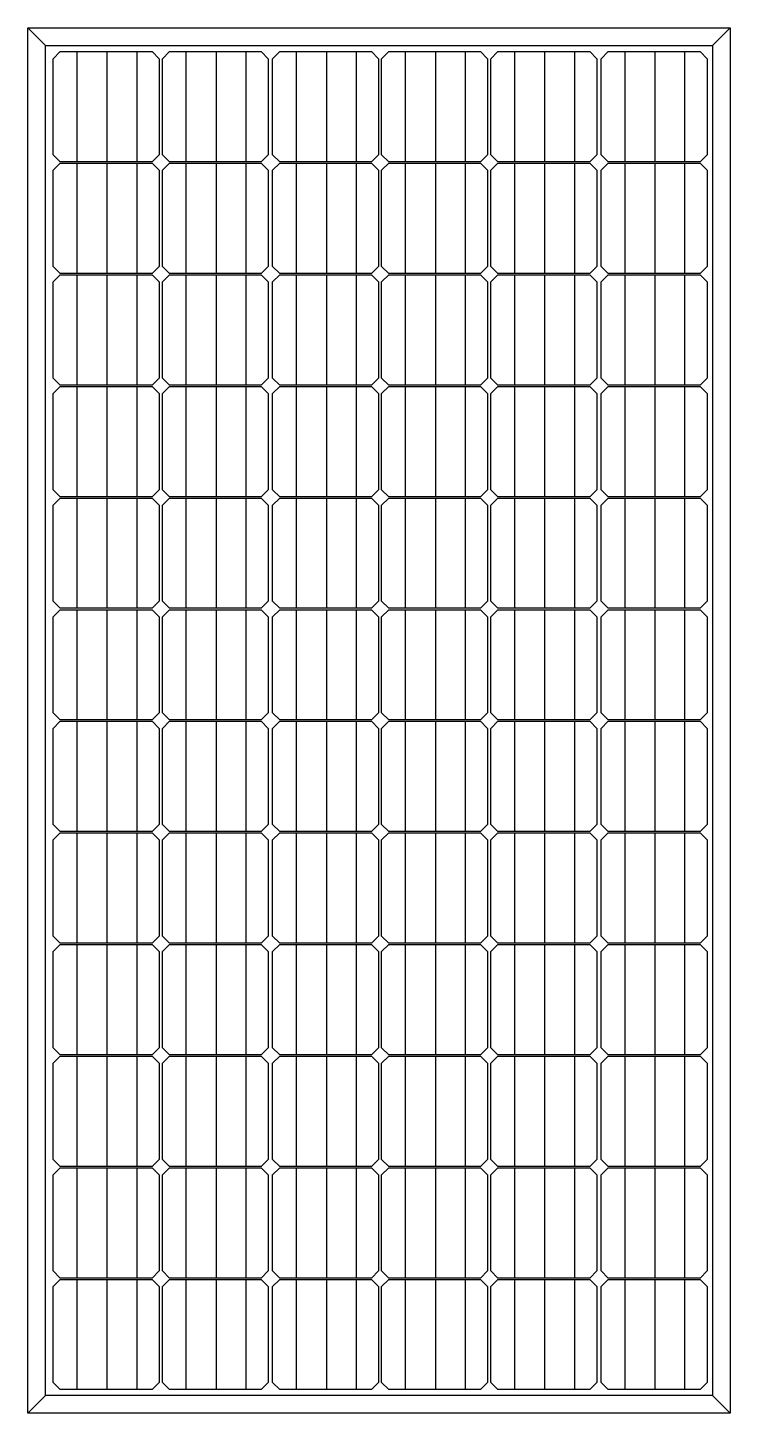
# Model space of a CAD drawing. Header units: millimetres. Extents: x 2730 to 2810, y 884 to 1042.
import ezdxf

# ---------------------------------------------------------------- set-up
doc = ezdxf.new("R2010")
doc.units = ezdxf.units.MM
doc.layers.add('PV Module', color=170, linetype='Continuous')

# ---------------------------------------------------------------- blocks, each defined once
blk = doc.blocks.new('G$C5CD13CD5')
at = {"layer": 'PV Module', "color": 0, "ltscale": 0.04}
for p, q in [((0, -0.992), (0, 0)), ((0, 0), (1.956, 0)), ((0.025, -0.025), (0, 0)), ((1.931, -0.025), (1.956, 0)), ((1.956, 0), (1.956, -0.992)), ((0.025, -0.967), (0.025, -0.025)), ((0.025, -0.025), (1.931, -0.025)), ((1.931, -0.025), (1.931, -0.967)), ((0.025, -0.967), (0, -0.992)), ((1.931, -0.967), (0.025, -0.967)), ((1.931, -0.967), (1.956, -0.992)), ((1.956, -0.992), (0, -0.992))]:
    blk.add_line(p, q, dxfattribs=at)
at = {"layer": 'PV Module', "color": 170, "ltscale": 0.04}
for p, q in [((0.0434, -0.036), (0.0334, -0.046)), ((0.1891, -0.046), (0.1791, -0.036)), ((0.201, -0.036), (0.191, -0.046)), ((0.3467, -0.046), (0.3367, -0.036)), ((0.3585, -0.036), (0.3485, -0.046)), ((0.5042, -0.046), (0.4942, -0.036)), ((0.5161, -0.036), (0.5061, -0.046)), ((0.6618, -0.046), (0.6518, -0.036)), ((0.6737, -0.036), (0.6637, -0.046)), ((0.8194, -0.046), (0.8094, -0.036)), ((0.8312, -0.036), (0.8212, -0.046)), ((0.9769, -0.046), (0.9669, -0.036)), ((0.9888, -0.036), (0.9788, -0.046)), ((1.1345, -0.046), (1.1245, -0.036)), ((1.1464, -0.036), (1.1364, -0.046)), ((1.2921, -0.046), (1.2821, -0.036)), ((1.3039, -0.036), (1.2939, -0.046)), ((1.4496, -0.046), (1.4396, -0.036)), ((1.4615, -0.036), (1.4515, -0.046)), ((1.6072, -0.046), (1.5972, -0.036)), ((1.6191, -0.036), (1.6091, -0.046)), ((1.7648, -0.046), (1.7548, -0.036)), ((1.7766, -0.036), (1.7666, -0.046)), ((1.9223, -0.046), (1.9123, -0.036)), ((0.1891, -0.0693), (0.0334, -0.0693)), ((0.3467, -0.0693), (0.191, -0.0693)), ((0.5042, -0.0693), (0.3485, -0.0693)), ((0.6618, -0.0693), (0.5061, -0.0693)), ((0.8194, -0.0693), (0.6637, -0.0693)), ((0.9769, -0.0693), (0.8212, -0.0693)), ((1.1345, -0.0693), (0.9788, -0.0693)), ((1.2921, -0.0693), (1.1364, -0.0693)), ((1.4496, -0.0693), (1.2939, -0.0693)), ((1.6072, -0.0693), (1.4515, -0.0693)), ((1.7648, -0.0693), (1.6091, -0.0693)), ((1.9223, -0.0693), (1.7666, -0.0693)), ((0.1891, -0.112), (0.0334, -0.112)), ((0.3467, -0.112), (0.191, -0.112)), ((0.5042, -0.112), (0.3485, -0.112)), ((0.6618, -0.112), (0.5061, -0.112)), ((0.8194, -0.112), (0.6637, -0.112)), ((0.9769, -0.112), (0.8212, -0.112)), ((1.1345, -0.112), (0.9788, -0.112)), ((1.2921, -0.112), (1.1364, -0.112)), ((1.4496, -0.112), (1.2939, -0.112)), ((1.6072, -0.112), (1.4515, -0.112)), ((1.7648, -0.112), (1.6091, -0.112)), ((1.9223, -0.112), (1.7666, -0.112)), ((0.1891, -0.1539), (0.0334, -0.1539)), ((0.3467, -0.1539), (0.191, -0.1539)), ((0.5042, -0.1539), (0.3485, -0.1539)), ((0.6618, -0.1539), (0.5061, -0.1539)), ((0.8194, -0.1539), (0.6637, -0.1539)), ((0.9769, -0.1539), (0.8212, -0.1539)), ((1.1345, -0.1539), (0.9788, -0.1539)), ((1.2921, -0.1539), (1.1364, -0.1539)), ((1.4496, -0.1539), (1.2939, -0.1539)), ((1.6072, -0.1539), (1.4515, -0.1539)), ((1.7648, -0.1539), (1.6091, -0.1539)), ((1.9223, -0.1539), (1.7666, -0.1539)), ((0.0434, -0.1856), (0.0334, -0.1756)), ((0.1791, -0.1856), (0.1891, -0.1756)), ((0.201, -0.1856), (0.191, -0.1756)), ((0.3367, -0.1856), (0.3467, -0.1756)), ((0.3585, -0.1856), (0.3485, -0.1756)), ((0.4942, -0.1856), (0.5042, -0.1756)), ((0.5161, -0.1856), (0.5061, -0.1756)), ((0.6518, -0.1856), (0.6618, -0.1756)), ((0.6737, -0.1856), (0.6637, -0.1756)), ((0.8094, -0.1856), (0.8194, -0.1756)), ((0.8312, -0.1856), (0.8212, -0.1756)), ((0.9669, -0.1856), (0.9769, -0.1756)), ((0.9888, -0.1856), (0.9788, -0.1756)), ((1.1245, -0.1856), (1.1345, -0.1756)), ((1.1464, -0.1856), (1.1364, -0.1756)), ((1.2821, -0.1856), (1.2921, -0.1756)), ((1.3039, -0.1856), (1.2939, -0.1756)), ((1.4396, -0.1856), (1.4496, -0.1756)), ((1.4615, -0.1856), (1.4515, -0.1756)), ((1.5972, -0.1856), (1.6072, -0.1756)), ((1.6191, -0.1856), (1.6091, -0.1756)), ((1.7548, -0.1856), (1.7648, -0.1756)), ((1.7766, -0.1856), (1.7666, -0.1756)), ((1.9123, -0.1856), (1.9223, -0.1756)), ((0.0434, -0.1902), (0.0334, -0.2002)), ((0.1891, -0.2002), (0.1791, -0.1902)), ((0.201, -0.1902), (0.191, -0.2002)), ((0.3467, -0.2002), (0.3367, -0.1902)), ((0.3585, -0.1902), (0.3485, -0.2002)), ((0.5042, -0.2002), (0.4942, -0.1902)), ((0.5161, -0.1902), (0.5061, -0.2002)), ((0.6618, -0.2002), (0.6518, -0.1902)), ((0.6737, -0.1902), (0.6637, -0.2002)), ((0.8194, -0.2002), (0.8094, -0.1902)), ((0.8312, -0.1902), (0.8212, -0.2002)), ((0.9769, -0.2002), (0.9669, -0.1902)), ((0.9888, -0.1902), (0.9788, -0.2002)), ((1.1345, -0.2002), (1.1245, -0.1902)), ((1.1464, -0.1902), (1.1364, -0.2002)), ((1.2921, -0.2002), (1.2821, -0.1902)), ((1.3039, -0.1902), (1.2939, -0.2002)), ((1.4496, -0.2002), (1.4396, -0.1902)), ((1.4615, -0.1902), (1.4515, -0.2002)), ((1.6072, -0.2002), (1.5972, -0.1902)), ((1.6191, -0.1902), (1.6091, -0.2002)), ((1.7648, -0.2002), (1.7548, -0.1902)), ((1.7766, -0.1902), (1.7666, -0.2002)), ((1.9223, -0.2002), (1.9123, -0.1902)), ((0.1891, -0.2235), (0.0334, -0.2235)), ((0.3467, -0.2235), (0.191, -0.2235)), ((0.5042, -0.2235), (0.3485, -0.2235)), ((0.6618, -0.2235), (0.5061, -0.2235)), ((0.8194, -0.2235), (0.6637, -0.2235)), ((0.9769, -0.2235), (0.8212, -0.2235)), ((1.1345, -0.2235), (0.9788, -0.2235)), ((1.2921, -0.2235), (1.1364, -0.2235)), ((1.4496, -0.2235), (1.2939, -0.2235)), ((1.6072, -0.2235), (1.4515, -0.2235)), ((1.7648, -0.2235), (1.6091, -0.2235)), ((1.9223, -0.2235), (1.7666, -0.2235)), ((0.1891, -0.2662), (0.0334, -0.2662)), ((0.3467, -0.2662), (0.191, -0.2662)), ((0.5042, -0.2662), (0.3485, -0.2662)), ((0.6618, -0.2662), (0.5061, -0.2662)), ((0.8194, -0.2662), (0.6637, -0.2662)), ((0.9769, -0.2662), (0.8212, -0.2662)), ((1.1345, -0.2662), (0.9788, -0.2662)), ((1.2921, -0.2662), (1.1364, -0.2662)), ((1.4496, -0.2662), (1.2939, -0.2662)), ((1.6072, -0.2662), (1.4515, -0.2662)), ((1.7648, -0.2662), (1.6091, -0.2662)), ((1.9223, -0.2662), (1.7666, -0.2662)), ((0.1891, -0.3081), (0.0334, -0.3081)), ((0.3467, -0.3081), (0.191, -0.3081)), ((0.5042, -0.3081), (0.3485, -0.3081)), ((0.6618, -0.3081), (0.5061, -0.3081)), ((0.8194, -0.3081), (0.6637, -0.3081)), ((0.9769, -0.3081), (0.8212, -0.3081)), ((1.1345, -0.3081), (0.9788, -0.3081)), ((1.2921, -0.3081), (1.1364, -0.3081)), ((1.4496, -0.3081), (1.2939, -0.3081)), ((1.6072, -0.3081), (1.4515, -0.3081)), ((1.7648, -0.3081), (1.6091, -0.3081)), ((1.9223, -0.3081), (1.7666, -0.3081)), ((0.0434, -0.3398), (0.0334, -0.3298)), ((0.1791, -0.3398), (0.1891, -0.3298)), ((0.201, -0.3398), (0.191, -0.3298)), ((0.3367, -0.3398), (0.3467, -0.3298)), ((0.3585, -0.3398), (0.3485, -0.3298)), ((0.4942, -0.3398), (0.5042, -0.3298)), ((0.5161, -0.3398), (0.5061, -0.3298)), ((0.6518, -0.3398), (0.6618, -0.3298)), ((0.6737, -0.3398), (0.6637, -0.3298)), ((0.8094, -0.3398), (0.8194, -0.3298)), ((0.8312, -0.3398), (0.8212, -0.3298)), ((0.9669, -0.3398), (0.9769, -0.3298)), ((0.9888, -0.3398), (0.9788, -0.3298)), ((1.1245, -0.3398), (1.1345, -0.3298)), ((1.1464, -0.3398), (1.1364, -0.3298)), ((1.2821, -0.3398), (1.2921, -0.3298)), ((1.3039, -0.3398), (1.2939, -0.3298)), ((1.4396, -0.3398), (1.4496, -0.3298)), ((1.4615, -0.3398), (1.4515, -0.3298)), ((1.5972, -0.3398), (1.6072, -0.3298)), ((1.6191, -0.3398), (1.6091, -0.3298)), ((1.7548, -0.3398), (1.7648, -0.3298)), ((1.7766, -0.3398), (1.7666, -0.3298)), ((1.9123, -0.3398), (1.9223, -0.3298)), ((0.0434, -0.3459), (0.0334, -0.3559)), ((0.1891, -0.3559), (0.1791, -0.3459)), ((0.201, -0.3459), (0.191, -0.3559)), ((0.3467, -0.3559), (0.3367, -0.3459)), ((0.3585, -0.3459), (0.3485, -0.3559)), ((0.5042, -0.3559), (0.4942, -0.3459)), ((0.5161, -0.3459), (0.5061, -0.3559)), ((0.6618, -0.3559), (0.6518, -0.3459)), ((0.6737, -0.3459), (0.6637, -0.3559)), ((0.8194, -0.3559), (0.8094, -0.3459)), ((0.8312, -0.3459), (0.8212, -0.3559)), ((0.9769, -0.3559), (0.9669, -0.3459)), ((0.9888, -0.3459), (0.9788, -0.3559)), ((1.1345, -0.3559), (1.1245, -0.3459)), ((1.1464, -0.3459), (1.1364, -0.3559)), ((1.2921, -0.3559), (1.2821, -0.3459)), ((1.3039, -0.3459), (1.2939, -0.3559)), ((1.4496, -0.3559), (1.4396, -0.3459)), ((1.4615, -0.3459), (1.4515, -0.3559)), ((1.6072, -0.3559), (1.5972, -0.3459)), ((1.6191, -0.3459), (1.6091, -0.3559)), ((1.7648, -0.3559), (1.7548, -0.3459)), ((1.7766, -0.3459), (1.7666, -0.3559)), ((1.9223, -0.3559), (1.9123, -0.3459)), ((0.1891, -0.3792), (0.0334, -0.3792)), ((0.3467, -0.3792), (0.191, -0.3792)), ((0.5042, -0.3792), (0.3485, -0.3792)), ((0.6618, -0.3792), (0.5061, -0.3792)), ((0.8194, -0.3792), (0.6637, -0.3792)), ((0.9769, -0.3792), (0.8212, -0.3792)), ((1.1345, -0.3792), (0.9788, -0.3792)), ((1.2921, -0.3792), (1.1364, -0.3792)), ((1.4496, -0.3792), (1.2939, -0.3792)), ((1.6072, -0.3792), (1.4515, -0.3792)), ((1.7648, -0.3792), (1.6091, -0.3792)), ((1.9223, -0.3792), (1.7666, -0.3792)), ((0.1891, -0.4219), (0.0334, -0.4219)), ((0.3467, -0.4219), (0.191, -0.4219)), ((0.5042, -0.4219), (0.3485, -0.4219)), ((0.6618, -0.4219), (0.5061, -0.4219)), ((0.8194, -0.4219), (0.6637, -0.4219)), ((0.9769, -0.4219), (0.8212, -0.4219)), ((1.1345, -0.4219), (0.9788, -0.4219)), ((1.2921, -0.4219), (1.1364, -0.4219)), ((1.4496, -0.4219), (1.2939, -0.4219)), ((1.6072, -0.4219), (1.4515, -0.4219)), ((1.7648, -0.4219), (1.6091, -0.4219)), ((1.9223, -0.4219), (1.7666, -0.4219)), ((0.1891, -0.4639), (0.0334, -0.4639)), ((0.3467, -0.4639), (0.191, -0.4639)), ((0.5042, -0.4639), (0.3485, -0.4639)), ((0.6618, -0.4639), (0.5061, -0.4639)), ((0.8194, -0.4639), (0.6637, -0.4639)), ((0.9769, -0.4639), (0.8212, -0.4639)), ((1.1345, -0.4639), (0.9788, -0.4639)), ((1.2921, -0.4639), (1.1364, -0.4639)), ((1.4496, -0.4639), (1.2939, -0.4639)), ((1.6072, -0.4639), (1.4515, -0.4639)), ((1.7648, -0.4639), (1.6091, -0.4639)), ((1.9223, -0.4639), (1.7666, -0.4639)), ((0.0434, -0.4955), (0.0334, -0.4855)), ((0.1791, -0.4955), (0.1891, -0.4855)), ((0.201, -0.4955), (0.191, -0.4855)), ((0.3367, -0.4955), (0.3467, -0.4855)), ((0.3585, -0.4955), (0.3485, -0.4855)), ((0.4942, -0.4955), (0.5042, -0.4855)), ((0.5161, -0.4955), (0.5061, -0.4855)), ((0.6518, -0.4955), (0.6618, -0.4855)), ((0.6737, -0.4955), (0.6637, -0.4855)), ((0.8094, -0.4955), (0.8194, -0.4855)), ((0.8312, -0.4955), (0.8212, -0.4855)), ((0.9669, -0.4955), (0.9769, -0.4855)), ((0.9888, -0.4955), (0.9788, -0.4855)), ((1.1245, -0.4955), (1.1345, -0.4855)), ((1.1464, -0.4955), (1.1364, -0.4855)), ((1.2821, -0.4955), (1.2921, -0.4855)), ((1.3039, -0.4955), (1.2939, -0.4855)), ((1.4396, -0.4955), (1.4496, -0.4855)), ((1.4615, -0.4955), (1.4515, -0.4855)), ((1.5972, -0.4955), (1.6072, -0.4855)), ((1.6191, -0.4955), (1.6091, -0.4855)), ((1.7548, -0.4955), (1.7648, -0.4855)), ((1.7766, -0.4955), (1.7666, -0.4855)), ((1.9123, -0.4955), (1.9223, -0.4855)), ((0.0434, -0.4998), (0.0334, -0.5098)), ((0.1891, -0.5098), (0.1791, -0.4998)), ((0.201, -0.4998), (0.191, -0.5098)), ((0.3467, -0.5098), (0.3367, -0.4998)), ((0.3585, -0.4998), (0.3485, -0.5098)), ((0.5042, -0.5098), (0.4942, -0.4998)), ((0.5161, -0.4998), (0.5061, -0.5098)), ((0.6618, -0.5098), (0.6518, -0.4998)), ((0.6737, -0.4998), (0.6637, -0.5098)), ((0.8194, -0.5098), (0.8094, -0.4998)), ((0.8312, -0.4998), (0.8212, -0.5098)), ((0.9769, -0.5098), (0.9669, -0.4998)), ((0.9888, -0.4998), (0.9788, -0.5098)), ((1.1345, -0.5098), (1.1245, -0.4998)), ((1.1464, -0.4998), (1.1364, -0.5098)), ((1.2921, -0.5098), (1.2821, -0.4998)), ((1.3039, -0.4998), (1.2939, -0.5098)), ((1.4496, -0.5098), (1.4396, -0.4998)), ((1.4615, -0.4998), (1.4515, -0.5098)), ((1.6072, -0.5098), (1.5972, -0.4998)), ((1.6191, -0.4998), (1.6091, -0.5098)), ((1.7648, -0.5098), (1.7548, -0.4998)), ((1.7766, -0.4998), (1.7666, -0.5098)), ((1.9223, -0.5098), (1.9123, -0.4998)), ((0.1891, -0.5331), (0.0334, -0.5331)), ((0.3467, -0.5331), (0.191, -0.5331)), ((0.5042, -0.5331), (0.3485, -0.5331)), ((0.6618, -0.5331), (0.5061, -0.5331)), ((0.8194, -0.5331), (0.6637, -0.5331)), ((0.9769, -0.5331), (0.8212, -0.5331)), ((1.1345, -0.5331), (0.9788, -0.5331)), ((1.2921, -0.5331), (1.1364, -0.5331)), ((1.4496, -0.5331), (1.2939, -0.5331)), ((1.6072, -0.5331), (1.4515, -0.5331)), ((1.7648, -0.5331), (1.6091, -0.5331)), ((1.9223, -0.5331), (1.7666, -0.5331)), ((0.1891, -0.5758), (0.0334, -0.5758)), ((0.3467, -0.5758), (0.191, -0.5758)), ((0.5042, -0.5758), (0.3485, -0.5758)), ((0.6618, -0.5758), (0.5061, -0.5758)), ((0.8194, -0.5758), (0.6637, -0.5758)), ((0.9769, -0.5758), (0.8212, -0.5758)), ((1.1345, -0.5758), (0.9788, -0.5758)), ((1.2921, -0.5758), (1.1364, -0.5758)), ((1.4496, -0.5758), (1.2939, -0.5758)), ((1.6072, -0.5758), (1.4515, -0.5758)), ((1.7648, -0.5758), (1.6091, -0.5758)), ((1.9223, -0.5758), (1.7666, -0.5758)), ((0.1891, -0.6177), (0.0334, -0.6177)), ((0.3467, -0.6177), (0.191, -0.6177)), ((0.5042, -0.6177), (0.3485, -0.6177)), ((0.6618, -0.6177), (0.5061, -0.6177)), ((0.8194, -0.6177), (0.6637, -0.6177)), ((0.9769, -0.6177), (0.8212, -0.6177)), ((1.1345, -0.6177), (0.9788, -0.6177)), ((1.2921, -0.6177), (1.1364, -0.6177)), ((1.4496, -0.6177), (1.2939, -0.6177)), ((1.6072, -0.6177), (1.4515, -0.6177)), ((1.7648, -0.6177), (1.6091, -0.6177)), ((1.9223, -0.6177), (1.7666, -0.6177)), ((0.0434, -0.6494), (0.0334, -0.6394)), ((0.1791, -0.6494), (0.1891, -0.6394)), ((0.201, -0.6494), (0.191, -0.6394)), ((0.3367, -0.6494), (0.3467, -0.6394)), ((0.3585, -0.6494), (0.3485, -0.6394)), ((0.4942, -0.6494), (0.5042, -0.6394)), ((0.5161, -0.6494), (0.5061, -0.6394)), ((0.6518, -0.6494), (0.6618, -0.6394)), ((0.6737, -0.6494), (0.6637, -0.6394)), ((0.8094, -0.6494), (0.8194, -0.6394)), ((0.8312, -0.6494), (0.8212, -0.6394)), ((0.9669, -0.6494), (0.9769, -0.6394)), ((0.9888, -0.6494), (0.9788, -0.6394)), ((1.1245, -0.6494), (1.1345, -0.6394)), ((1.1464, -0.6494), (1.1364, -0.6394)), ((1.2821, -0.6494), (1.2921, -0.6394)), ((1.3039, -0.6494), (1.2939, -0.6394)), ((1.4396, -0.6494), (1.4496, -0.6394)), ((1.4615, -0.6494), (1.4515, -0.6394)), ((1.5972, -0.6494), (1.6072, -0.6394)), ((1.6191, -0.6494), (1.6091, -0.6394)), ((1.7548, -0.6494), (1.7648, -0.6394)), ((1.7766, -0.6494), (1.7666, -0.6394)), ((1.9123, -0.6494), (1.9223, -0.6394)), ((0.0434, -0.6539), (0.0334, -0.6639)), ((0.1891, -0.6639), (0.1791, -0.6539)), ((0.201, -0.6539), (0.191, -0.6639)), ((0.3467, -0.6639), (0.3367, -0.6539)), ((0.3585, -0.6539), (0.3485, -0.6639)), ((0.5042, -0.6639), (0.4942, -0.6539)), ((0.5161, -0.6539), (0.5061, -0.6639)), ((0.6618, -0.6639), (0.6518, -0.6539)), ((0.6737, -0.6539), (0.6637, -0.6639)), ((0.8194, -0.6639), (0.8094, -0.6539)), ((0.8312, -0.6539), (0.8212, -0.6639)), ((0.9769, -0.6639), (0.9669, -0.6539)), ((0.9888, -0.6539), (0.9788, -0.6639)), ((1.1345, -0.6639), (1.1245, -0.6539)), ((1.1464, -0.6539), (1.1364, -0.6639)), ((1.2921, -0.6639), (1.2821, -0.6539)), ((1.3039, -0.6539), (1.2939, -0.6639)), ((1.4496, -0.6639), (1.4396, -0.6539)), ((1.4615, -0.6539), (1.4515, -0.6639)), ((1.6072, -0.6639), (1.5972, -0.6539)), ((1.6191, -0.6539), (1.6091, -0.6639)), ((1.7648, -0.6639), (1.7548, -0.6539)), ((1.7766, -0.6539), (1.7666, -0.6639)), ((1.9223, -0.6639), (1.9123, -0.6539)), ((0.1891, -0.6872), (0.0334, -0.6872)), ((0.3467, -0.6872), (0.191, -0.6872)), ((0.5042, -0.6872), (0.3485, -0.6872)), ((0.6618, -0.6872), (0.5061, -0.6872)), ((0.8194, -0.6872), (0.6637, -0.6872)), ((0.9769, -0.6872), (0.8212, -0.6872)), ((1.1345, -0.6872), (0.9788, -0.6872)), ((1.2921, -0.6872), (1.1364, -0.6872)), ((1.4496, -0.6872), (1.2939, -0.6872)), ((1.6072, -0.6872), (1.4515, -0.6872)), ((1.7648, -0.6872), (1.6091, -0.6872)), ((1.9223, -0.6872), (1.7666, -0.6872)), ((0.1891, -0.7299), (0.0334, -0.7299)), ((0.3467, -0.7299), (0.191, -0.7299)), ((0.5042, -0.7299), (0.3485, -0.7299)), ((0.6618, -0.7299), (0.5061, -0.7299)), ((0.8194, -0.7299), (0.6637, -0.7299)), ((0.9769, -0.7299), (0.8212, -0.7299)), ((1.1345, -0.7299), (0.9788, -0.7299)), ((1.2921, -0.7299), (1.1364, -0.7299)), ((1.4496, -0.7299), (1.2939, -0.7299)), ((1.6072, -0.7299), (1.4515, -0.7299)), ((1.7648, -0.7299), (1.6091, -0.7299)), ((1.9223, -0.7299), (1.7666, -0.7299)), ((0.1891, -0.7719), (0.0334, -0.7719)), ((0.3467, -0.7719), (0.191, -0.7719)), ((0.5042, -0.7719), (0.3485, -0.7719)), ((0.6618, -0.7719), (0.5061, -0.7719)), ((0.8194, -0.7719), (0.6637, -0.7719)), ((0.9769, -0.7719), (0.8212, -0.7719)), ((1.1345, -0.7719), (0.9788, -0.7719)), ((1.2921, -0.7719), (1.1364, -0.7719)), ((1.4496, -0.7719), (1.2939, -0.7719)), ((1.6072, -0.7719), (1.4515, -0.7719)), ((1.7648, -0.7719), (1.6091, -0.7719)), ((1.9223, -0.7719), (1.7666, -0.7719)), ((0.0434, -0.8036), (0.0334, -0.7936)), ((0.1791, -0.8036), (0.1891, -0.7936)), ((0.201, -0.8036), (0.191, -0.7936)), ((0.3367, -0.8036), (0.3467, -0.7936)), ((0.3585, -0.8036), (0.3485, -0.7936)), ((0.4942, -0.8036), (0.5042, -0.7936)), ((0.5161, -0.8036), (0.5061, -0.7936)), ((0.6518, -0.8036), (0.6618, -0.7936)), ((0.6737, -0.8036), (0.6637, -0.7936)), ((0.8094, -0.8036), (0.8194, -0.7936)), ((0.8312, -0.8036), (0.8212, -0.7936)), ((0.9669, -0.8036), (0.9769, -0.7936)), ((0.9888, -0.8036), (0.9788, -0.7936)), ((1.1245, -0.8036), (1.1345, -0.7936)), ((1.1464, -0.8036), (1.1364, -0.7936)), ((1.2821, -0.8036), (1.2921, -0.7936)), ((1.3039, -0.8036), (1.2939, -0.7936)), ((1.4396, -0.8036), (1.4496, -0.7936)), ((1.4615, -0.8036), (1.4515, -0.7936)), ((1.5972, -0.8036), (1.6072, -0.7936)), ((1.6191, -0.8036), (1.6091, -0.7936)), ((1.7548, -0.8036), (1.7648, -0.7936)), ((1.7766, -0.8036), (1.7666, -0.7936)), ((1.9123, -0.8036), (1.9223, -0.7936)), ((0.0434, -0.8097), (0.0334, -0.8197)), ((0.1891, -0.8197), (0.1791, -0.8097)), ((0.201, -0.8097), (0.191, -0.8197)), ((0.3467, -0.8197), (0.3367, -0.8097)), ((0.3585, -0.8097), (0.3485, -0.8197)), ((0.5042, -0.8197), (0.4942, -0.8097)), ((0.5161, -0.8097), (0.5061, -0.8197)), ((0.6618, -0.8197), (0.6518, -0.8097)), ((0.6737, -0.8097), (0.6637, -0.8197)), ((0.8194, -0.8197), (0.8094, -0.8097)), ((0.8312, -0.8097), (0.8212, -0.8197)), ((0.9769, -0.8197), (0.9669, -0.8097)), ((0.9888, -0.8097), (0.9788, -0.8197)), ((1.1345, -0.8197), (1.1245, -0.8097)), ((1.1464, -0.8097), (1.1364, -0.8197)), ((1.2921, -0.8197), (1.2821, -0.8097)), ((1.3039, -0.8097), (1.2939, -0.8197)), ((1.4496, -0.8197), (1.4396, -0.8097)), ((1.4615, -0.8097), (1.4515, -0.8197)), ((1.6072, -0.8197), (1.5972, -0.8097)), ((1.6191, -0.8097), (1.6091, -0.8197)), ((1.7648, -0.8197), (1.7548, -0.8097)), ((1.7766, -0.8097), (1.7666, -0.8197)), ((1.9223, -0.8197), (1.9123, -0.8097)), ((0.1891, -0.843), (0.0334, -0.843)), ((0.3467, -0.843), (0.191, -0.843)), ((0.5042, -0.843), (0.3485, -0.843)), ((0.6618, -0.843), (0.5061, -0.843)), ((0.8194, -0.843), (0.6637, -0.843)), ((0.9769, -0.843), (0.8212, -0.843)), ((1.1345, -0.843), (0.9788, -0.843)), ((1.2921, -0.843), (1.1364, -0.843)), ((1.4496, -0.843), (1.2939, -0.843)), ((1.6072, -0.843), (1.4515, -0.843)), ((1.7648, -0.843), (1.6091, -0.843)), ((1.9223, -0.843), (1.7666, -0.843)), ((0.1891, -0.8857), (0.0334, -0.8857)), ((0.3467, -0.8857), (0.191, -0.8857)), ((0.5042, -0.8857), (0.3485, -0.8857)), ((0.6618, -0.8857), (0.5061, -0.8857)), ((0.8194, -0.8857), (0.6637, -0.8857)), ((0.9769, -0.8857), (0.8212, -0.8857)), ((1.1345, -0.8857), (0.9788, -0.8857)), ((1.2921, -0.8857), (1.1364, -0.8857)), ((1.4496, -0.8857), (1.2939, -0.8857)), ((1.6072, -0.8857), (1.4515, -0.8857)), ((1.7648, -0.8857), (1.6091, -0.8857)), ((1.9223, -0.8857), (1.7666, -0.8857)), ((0.1891, -0.9276), (0.0334, -0.9276)), ((0.3467, -0.9276), (0.191, -0.9276)), ((0.5042, -0.9276), (0.3485, -0.9276)), ((0.6618, -0.9276), (0.5061, -0.9276)), ((0.8194, -0.9276), (0.6637, -0.9276)), ((0.9769, -0.9276), (0.8212, -0.9276)), ((1.1345, -0.9276), (0.9788, -0.9276)), ((1.2921, -0.9276), (1.1364, -0.9276)), ((1.4496, -0.9276), (1.2939, -0.9276)), ((1.6072, -0.9276), (1.4515, -0.9276)), ((1.7648, -0.9276), (1.6091, -0.9276)), ((1.9223, -0.9276), (1.7666, -0.9276)), ((0.0434, -0.9593), (0.0334, -0.9493)), ((0.1791, -0.9593), (0.1891, -0.9493)), ((0.201, -0.9593), (0.191, -0.9493)), ((0.3367, -0.9593), (0.3467, -0.9493)), ((0.3585, -0.9593), (0.3485, -0.9493)), ((0.4942, -0.9593), (0.5042, -0.9493)), ((0.5161, -0.9593), (0.5061, -0.9493)), ((0.6518, -0.9593), (0.6618, -0.9493)), ((0.6737, -0.9593), (0.6637, -0.9493)), ((0.8094, -0.9593), (0.8194, -0.9493)), ((0.8312, -0.9593), (0.8212, -0.9493)), ((0.9669, -0.9593), (0.9769, -0.9493)), ((0.9888, -0.9593), (0.9788, -0.9493)), ((1.1245, -0.9593), (1.1345, -0.9493)), ((1.1464, -0.9593), (1.1364, -0.9493)), ((1.2821, -0.9593), (1.2921, -0.9493)), ((1.3039, -0.9593), (1.2939, -0.9493)), ((1.4396, -0.9593), (1.4496, -0.9493)), ((1.4615, -0.9593), (1.4515, -0.9493)), ((1.5972, -0.9593), (1.6072, -0.9493)), ((1.6191, -0.9593), (1.6091, -0.9493)), ((1.7548, -0.9593), (1.7648, -0.9493)), ((1.7766, -0.9593), (1.7666, -0.9493)), ((1.9123, -0.9593), (1.9223, -0.9493))]:
    blk.add_line(p, q, dxfattribs=at)
at = {"layer": 'PV Module', "color": 170, "linetype": 'ByBlock', "ltscale": 0.04}
for points in [[(0.0434, -0.036), (0.1791, -0.036)], [(0.201, -0.036), (0.3367, -0.036)], [(0.3585, -0.036), (0.4942, -0.036)], [(0.5161, -0.036), (0.6518, -0.036)], [(0.6737, -0.036), (0.8094, -0.036)], [(0.8312, -0.036), (0.9669, -0.036)], [(0.9888, -0.036), (1.1245, -0.036)], [(1.1464, -0.036), (1.2821, -0.036)], [(1.3039, -0.036), (1.4396, -0.036)], [(1.4615, -0.036), (1.5972, -0.036)], [(1.6191, -0.036), (1.7548, -0.036)], [(1.7766, -0.036), (1.9123, -0.036)], [(0.0334, -0.1756), (0.0334, -0.046)], [(0.1891, -0.046), (0.1891, -0.1756)], [(0.191, -0.1756), (0.191, -0.046)], [(0.3467, -0.046), (0.3467, -0.1756)], [(0.3485, -0.1756), (0.3485, -0.046)], [(0.5042, -0.046), (0.5042, -0.1756)], [(0.5061, -0.1756), (0.5061, -0.046)], [(0.6618, -0.046), (0.6618, -0.1756)], [(0.6637, -0.1756), (0.6637, -0.046)], [(0.8194, -0.046), (0.8194, -0.1756)], [(0.8212, -0.1756), (0.8212, -0.046)], [(0.9769, -0.046), (0.9769, -0.1756)], [(0.9788, -0.1756), (0.9788, -0.046)], [(1.1345, -0.046), (1.1345, -0.1756)], [(1.1364, -0.1756), (1.1364, -0.046)], [(1.2921, -0.046), (1.2921, -0.1756)], [(1.2939, -0.1756), (1.2939, -0.046)], [(1.4496, -0.046), (1.4496, -0.1756)], [(1.4515, -0.1756), (1.4515, -0.046)], [(1.6072, -0.046), (1.6072, -0.1756)], [(1.6091, -0.1756), (1.6091, -0.046)], [(1.7648, -0.046), (1.7648, -0.1756)], [(1.7666, -0.1756), (1.7666, -0.046)], [(1.9223, -0.046), (1.9223, -0.1756)], [(0.1791, -0.1856), (0.0434, -0.1856)], [(0.0434, -0.1902), (0.1791, -0.1902)], [(0.3367, -0.1856), (0.201, -0.1856)], [(0.201, -0.1902), (0.3367, -0.1902)], [(0.4942, -0.1856), (0.3585, -0.1856)], [(0.3585, -0.1902), (0.4942, -0.1902)], [(0.6518, -0.1856), (0.5161, -0.1856)], [(0.5161, -0.1902), (0.6518, -0.1902)], [(0.8094, -0.1856), (0.6737, -0.1856)], [(0.6737, -0.1902), (0.8094, -0.1902)], [(0.9669, -0.1856), (0.8312, -0.1856)], [(0.8312, -0.1902), (0.9669, -0.1902)], [(1.1245, -0.1856), (0.9888, -0.1856)], [(0.9888, -0.1902), (1.1245, -0.1902)], [(1.2821, -0.1856), (1.1464, -0.1856)], [(1.1464, -0.1902), (1.2821, -0.1902)], [(1.4396, -0.1856), (1.3039, -0.1856)], [(1.3039, -0.1902), (1.4396, -0.1902)], [(1.5972, -0.1856), (1.4615, -0.1856)], [(1.4615, -0.1902), (1.5972, -0.1902)], [(1.7548, -0.1856), (1.6191, -0.1856)], [(1.6191, -0.1902), (1.7548, -0.1902)], [(1.9123, -0.1856), (1.7766, -0.1856)], [(1.7766, -0.1902), (1.9123, -0.1902)], [(0.0334, -0.3298), (0.0334, -0.2002)], [(0.1891, -0.2002), (0.1891, -0.3298)], [(0.191, -0.3298), (0.191, -0.2002)], [(0.3467, -0.2002), (0.3467, -0.3298)], [(0.3485, -0.3298), (0.3485, -0.2002)], [(0.5042, -0.2002), (0.5042, -0.3298)], [(0.5061, -0.3298), (0.5061, -0.2002)], [(0.6618, -0.2002), (0.6618, -0.3298)], [(0.6637, -0.3298), (0.6637, -0.2002)], [(0.8194, -0.2002), (0.8194, -0.3298)], [(0.8212, -0.3298), (0.8212, -0.2002)], [(0.9769, -0.2002), (0.9769, -0.3298)], [(0.9788, -0.3298), (0.9788, -0.2002)], [(1.1345, -0.2002), (1.1345, -0.3298)], [(1.1364, -0.3298), (1.1364, -0.2002)], [(1.2921, -0.2002), (1.2921, -0.3298)], [(1.2939, -0.3298), (1.2939, -0.2002)], [(1.4496, -0.2002), (1.4496, -0.3298)], [(1.4515, -0.3298), (1.4515, -0.2002)], [(1.6072, -0.2002), (1.6072, -0.3298)], [(1.6091, -0.3298), (1.6091, -0.2002)], [(1.7648, -0.2002), (1.7648, -0.3298)], [(1.7666, -0.3298), (1.7666, -0.2002)], [(1.9223, -0.2002), (1.9223, -0.3298)], [(0.1791, -0.3398), (0.0434, -0.3398)], [(0.0434, -0.3459), (0.1791, -0.3459)], [(0.3367, -0.3398), (0.201, -0.3398)], [(0.201, -0.3459), (0.3367, -0.3459)], [(0.4942, -0.3398), (0.3585, -0.3398)], [(0.3585, -0.3459), (0.4942, -0.3459)], [(0.6518, -0.3398), (0.5161, -0.3398)], [(0.5161, -0.3459), (0.6518, -0.3459)], [(0.8094, -0.3398), (0.6737, -0.3398)], [(0.6737, -0.3459), (0.8094, -0.3459)], [(0.9669, -0.3398), (0.8312, -0.3398)], [(0.8312, -0.3459), (0.9669, -0.3459)], [(1.1245, -0.3398), (0.9888, -0.3398)], [(0.9888, -0.3459), (1.1245, -0.3459)], [(1.2821, -0.3398), (1.1464, -0.3398)], [(1.1464, -0.3459), (1.2821, -0.3459)], [(1.4396, -0.3398), (1.3039, -0.3398)], [(1.3039, -0.3459), (1.4396, -0.3459)], [(1.5972, -0.3398), (1.4615, -0.3398)], [(1.4615, -0.3459), (1.5972, -0.3459)], [(1.7548, -0.3398), (1.6191, -0.3398)], [(1.6191, -0.3459), (1.7548, -0.3459)], [(1.9123, -0.3398), (1.7766, -0.3398)], [(1.7766, -0.3459), (1.9123, -0.3459)], [(0.0334, -0.4855), (0.0334, -0.3559)], [(0.1891, -0.3559), (0.1891, -0.4855)], [(0.191, -0.4855), (0.191, -0.3559)], [(0.3467, -0.3559), (0.3467, -0.4855)], [(0.3485, -0.4855), (0.3485, -0.3559)], [(0.5042, -0.3559), (0.5042, -0.4855)], [(0.5061, -0.4855), (0.5061, -0.3559)], [(0.6618, -0.3559), (0.6618, -0.4855)], [(0.6637, -0.4855), (0.6637, -0.3559)], [(0.8194, -0.3559), (0.8194, -0.4855)], [(0.8212, -0.4855), (0.8212, -0.3559)], [(0.9769, -0.3559), (0.9769, -0.4855)], [(0.9788, -0.4855), (0.9788, -0.3559)], [(1.1345, -0.3559), (1.1345, -0.4855)], [(1.1364, -0.4855), (1.1364, -0.3559)], [(1.2921, -0.3559), (1.2921, -0.4855)], [(1.2939, -0.4855), (1.2939, -0.3559)], [(1.4496, -0.3559), (1.4496, -0.4855)], [(1.4515, -0.4855), (1.4515, -0.3559)], [(1.6072, -0.3559), (1.6072, -0.4855)], [(1.6091, -0.4855), (1.6091, -0.3559)], [(1.7648, -0.3559), (1.7648, -0.4855)], [(1.7666, -0.4855), (1.7666, -0.3559)], [(1.9223, -0.3559), (1.9223, -0.4855)], [(0.1791, -0.4955), (0.0434, -0.4955)], [(0.0434, -0.4998), (0.1791, -0.4998)], [(0.3367, -0.4955), (0.201, -0.4955)], [(0.201, -0.4998), (0.3367, -0.4998)], [(0.4942, -0.4955), (0.3585, -0.4955)], [(0.3585, -0.4998), (0.4942, -0.4998)], [(0.6518, -0.4955), (0.5161, -0.4955)], [(0.5161, -0.4998), (0.6518, -0.4998)], [(0.8094, -0.4955), (0.6737, -0.4955)], [(0.6737, -0.4998), (0.8094, -0.4998)], [(0.9669, -0.4955), (0.8312, -0.4955)], [(0.8312, -0.4998), (0.9669, -0.4998)], [(1.1245, -0.4955), (0.9888, -0.4955)], [(0.9888, -0.4998), (1.1245, -0.4998)], [(1.2821, -0.4955), (1.1464, -0.4955)], [(1.1464, -0.4998), (1.2821, -0.4998)], [(1.4396, -0.4955), (1.3039, -0.4955)], [(1.3039, -0.4998), (1.4396, -0.4998)], [(1.5972, -0.4955), (1.4615, -0.4955)], [(1.4615, -0.4998), (1.5972, -0.4998)], [(1.7548, -0.4955), (1.6191, -0.4955)], [(1.6191, -0.4998), (1.7548, -0.4998)], [(1.9123, -0.4955), (1.7766, -0.4955)], [(1.7766, -0.4998), (1.9123, -0.4998)], [(0.0334, -0.6394), (0.0334, -0.5098)], [(0.1891, -0.5098), (0.1891, -0.6394)], [(0.191, -0.6394), (0.191, -0.5098)], [(0.3467, -0.5098), (0.3467, -0.6394)], [(0.3485, -0.6394), (0.3485, -0.5098)], [(0.5042, -0.5098), (0.5042, -0.6394)], [(0.5061, -0.6394), (0.5061, -0.5098)], [(0.6618, -0.5098), (0.6618, -0.6394)], [(0.6637, -0.6394), (0.6637, -0.5098)], [(0.8194, -0.5098), (0.8194, -0.6394)], [(0.8212, -0.6394), (0.8212, -0.5098)], [(0.9769, -0.5098), (0.9769, -0.6394)], [(0.9788, -0.6394), (0.9788, -0.5098)], [(1.1345, -0.5098), (1.1345, -0.6394)], [(1.1364, -0.6394), (1.1364, -0.5098)], [(1.2921, -0.5098), (1.2921, -0.6394)], [(1.2939, -0.6394), (1.2939, -0.5098)], [(1.4496, -0.5098), (1.4496, -0.6394)], [(1.4515, -0.6394), (1.4515, -0.5098)], [(1.6072, -0.5098), (1.6072, -0.6394)], [(1.6091, -0.6394), (1.6091, -0.5098)], [(1.7648, -0.5098), (1.7648, -0.6394)], [(1.7666, -0.6394), (1.7666, -0.5098)], [(1.9223, -0.5098), (1.9223, -0.6394)], [(0.0334, -0.7936), (0.0334, -0.6639)], [(0.1791, -0.6494), (0.0434, -0.6494)], [(0.0434, -0.6539), (0.1791, -0.6539)], [(0.1891, -0.6639), (0.1891, -0.7936)], [(0.191, -0.7936), (0.191, -0.6639)], [(0.3367, -0.6494), (0.201, -0.6494)], [(0.201, -0.6539), (0.3367, -0.6539)], [(0.3467, -0.6639), (0.3467, -0.7936)], [(0.3485, -0.7936), (0.3485, -0.6639)], [(0.4942, -0.6494), (0.3585, -0.6494)], [(0.3585, -0.6539), (0.4942, -0.6539)], [(0.5042, -0.6639), (0.5042, -0.7936)], [(0.5061, -0.7936), (0.5061, -0.6639)], [(0.6518, -0.6494), (0.5161, -0.6494)], [(0.5161, -0.6539), (0.6518, -0.6539)], [(0.6618, -0.6639), (0.6618, -0.7936)], [(0.6637, -0.7936), (0.6637, -0.6639)], [(0.8094, -0.6494), (0.6737, -0.6494)], [(0.6737, -0.6539), (0.8094, -0.6539)], [(0.8194, -0.6639), (0.8194, -0.7936)], [(0.8212, -0.7936), (0.8212, -0.6639)], [(0.9669, -0.6494), (0.8312, -0.6494)], [(0.8312, -0.6539), (0.9669, -0.6539)], [(0.9769, -0.6639), (0.9769, -0.7936)], [(0.9788, -0.7936), (0.9788, -0.6639)], [(1.1245, -0.6494), (0.9888, -0.6494)], [(0.9888, -0.6539), (1.1245, -0.6539)], [(1.1345, -0.6639), (1.1345, -0.7936)], [(1.1364, -0.7936), (1.1364, -0.6639)], [(1.2821, -0.6494), (1.1464, -0.6494)], [(1.1464, -0.6539), (1.2821, -0.6539)], [(1.2921, -0.6639), (1.2921, -0.7936)], [(1.2939, -0.7936), (1.2939, -0.6639)], [(1.4396, -0.6494), (1.3039, -0.6494)], [(1.3039, -0.6539), (1.4396, -0.6539)], [(1.4496, -0.6639), (1.4496, -0.7936)], [(1.4515, -0.7936), (1.4515, -0.6639)], [(1.5972, -0.6494), (1.4615, -0.6494)], [(1.4615, -0.6539), (1.5972, -0.6539)], [(1.6072, -0.6639), (1.6072, -0.7936)], [(1.6091, -0.7936), (1.6091, -0.6639)], [(1.7548, -0.6494), (1.6191, -0.6494)], [(1.6191, -0.6539), (1.7548, -0.6539)], [(1.7648, -0.6639), (1.7648, -0.7936)], [(1.7666, -0.7936), (1.7666, -0.6639)], [(1.9123, -0.6494), (1.7766, -0.6494)], [(1.7766, -0.6539), (1.9123, -0.6539)], [(1.9223, -0.6639), (1.9223, -0.7936)], [(0.0334, -0.9493), (0.0334, -0.8197)], [(0.1791, -0.8036), (0.0434, -0.8036)], [(0.0434, -0.8097), (0.1791, -0.8097)], [(0.1891, -0.8197), (0.1891, -0.9493)], [(0.191, -0.9493), (0.191, -0.8197)], [(0.3367, -0.8036), (0.201, -0.8036)], [(0.201, -0.8097), (0.3367, -0.8097)], [(0.3467, -0.8197), (0.3467, -0.9493)], [(0.3485, -0.9493), (0.3485, -0.8197)], [(0.4942, -0.8036), (0.3585, -0.8036)], [(0.3585, -0.8097), (0.4942, -0.8097)], [(0.5042, -0.8197), (0.5042, -0.9493)], [(0.5061, -0.9493), (0.5061, -0.8197)], [(0.6518, -0.8036), (0.5161, -0.8036)], [(0.5161, -0.8097), (0.6518, -0.8097)], [(0.6618, -0.8197), (0.6618, -0.9493)], [(0.6637, -0.9493), (0.6637, -0.8197)], [(0.8094, -0.8036), (0.6737, -0.8036)], [(0.6737, -0.8097), (0.8094, -0.8097)], [(0.8194, -0.8197), (0.8194, -0.9493)], [(0.8212, -0.9493), (0.8212, -0.8197)], [(0.9669, -0.8036), (0.8312, -0.8036)], [(0.8312, -0.8097), (0.9669, -0.8097)], [(0.9769, -0.8197), (0.9769, -0.9493)], [(0.9788, -0.9493), (0.9788, -0.8197)], [(1.1245, -0.8036), (0.9888, -0.8036)], [(0.9888, -0.8097), (1.1245, -0.8097)], [(1.1345, -0.8197), (1.1345, -0.9493)], [(1.1364, -0.9493), (1.1364, -0.8197)], [(1.2821, -0.8036), (1.1464, -0.8036)], [(1.1464, -0.8097), (1.2821, -0.8097)], [(1.2921, -0.8197), (1.2921, -0.9493)], [(1.2939, -0.9493), (1.2939, -0.8197)], [(1.4396, -0.8036), (1.3039, -0.8036)], [(1.3039, -0.8097), (1.4396, -0.8097)], [(1.4496, -0.8197), (1.4496, -0.9493)], [(1.4515, -0.9493), (1.4515, -0.8197)], [(1.5972, -0.8036), (1.4615, -0.8036)], [(1.4615, -0.8097), (1.5972, -0.8097)], [(1.6072, -0.8197), (1.6072, -0.9493)], [(1.6091, -0.9493), (1.6091, -0.8197)], [(1.7548, -0.8036), (1.6191, -0.8036)], [(1.6191, -0.8097), (1.7548, -0.8097)], [(1.7648, -0.8197), (1.7648, -0.9493)], [(1.7666, -0.9493), (1.7666, -0.8197)], [(1.9123, -0.8036), (1.7766, -0.8036)], [(1.7766, -0.8097), (1.9123, -0.8097)], [(1.9223, -0.8197), (1.9223, -0.9493)], [(0.1791, -0.9593), (0.0434, -0.9593)], [(0.3367, -0.9593), (0.201, -0.9593)], [(0.4942, -0.9593), (0.3585, -0.9593)], [(0.6518, -0.9593), (0.5161, -0.9593)], [(0.8094, -0.9593), (0.6737, -0.9593)], [(0.9669, -0.9593), (0.8312, -0.9593)], [(1.1245, -0.9593), (0.9888, -0.9593)], [(1.2821, -0.9593), (1.1464, -0.9593)], [(1.4396, -0.9593), (1.3039, -0.9593)], [(1.5972, -0.9593), (1.4615, -0.9593)], [(1.7548, -0.9593), (1.6191, -0.9593)], [(1.9123, -0.9593), (1.7766, -0.9593)]]:
    blk.add_lwpolyline(points, dxfattribs=at)

msp = doc.modelspace()

# ---------------------------------------------------------------- block references
at = {"lineweight": 5, "xscale": 80.62964548640986, "yscale": 80.62964548640986, "zscale": 80.62964548640986, "rotation": 90}
msp.add_blockref('G$C5CD13CD5', (2729.68, 884.48), dxfattribs=at)

doc.saveas('drawing.dxf')
